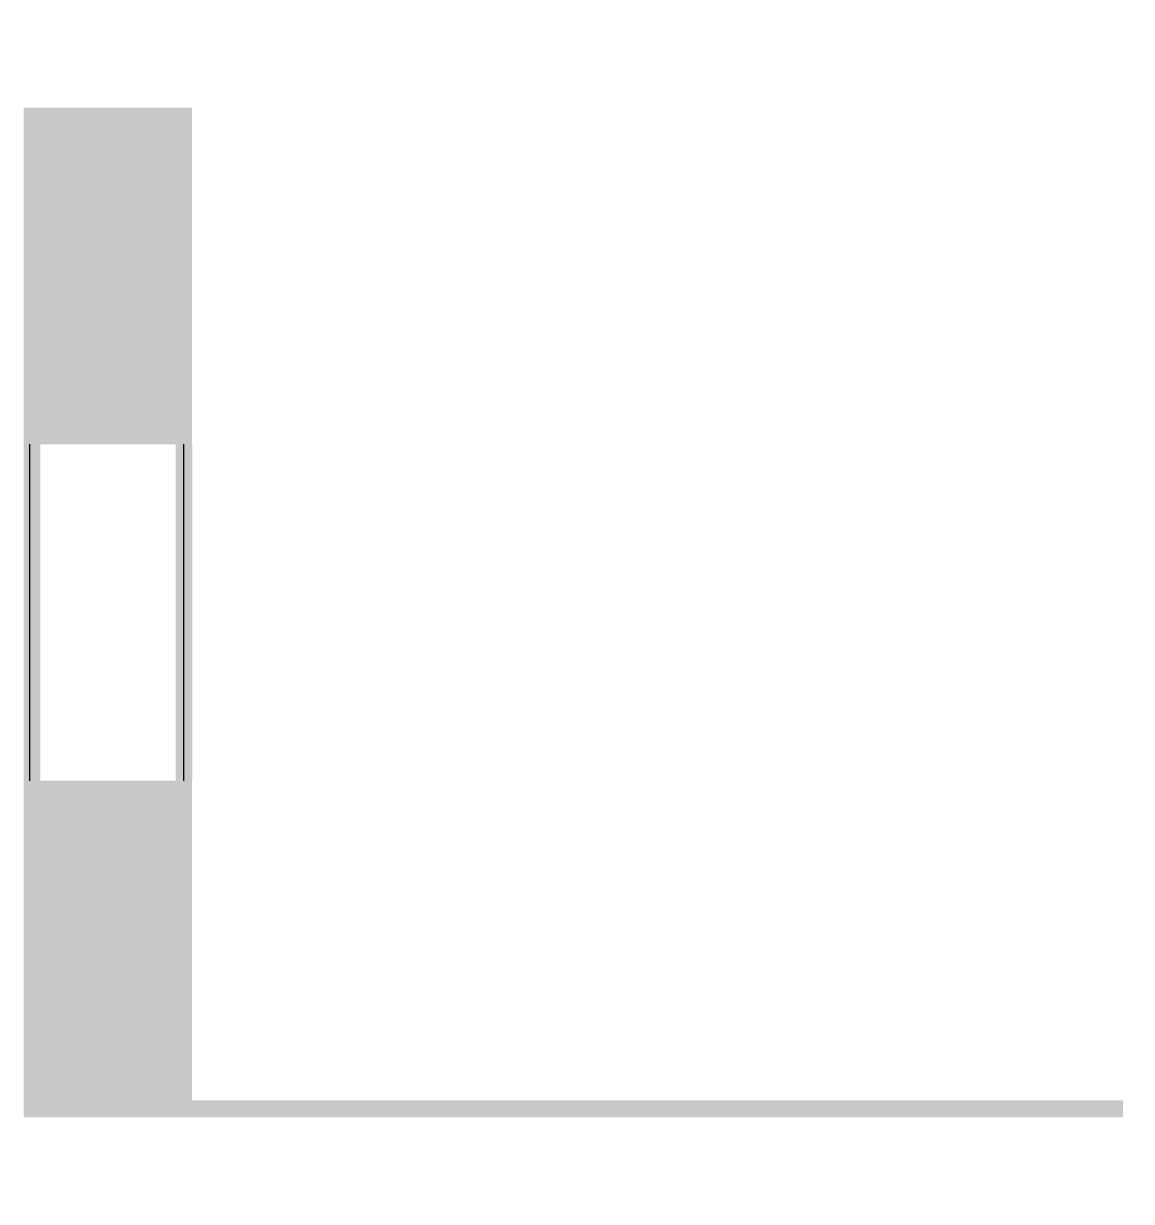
# Model space of a CAD drawing. Extents: x 0 to 3.29, y -0.24 to 3.26.
import ezdxf

# ---------------------------------------------------------------- set-up
doc = ezdxf.new("R2010")
doc.units = 0
doc.header["$MEASUREMENT"] = 0
doc.layers.get('0').update_dxf_attribs({"linetype": 'CONTINUOUS'})

msp = doc.modelspace()

# ---------------------------------------------------------------- linework, layer by layer
for p, q in [((0.0136, 1.0097), (0.0136, 2.0097)), ((0.472, 1.0097), (0.472, 2.0097))]:
    msp.add_line(p, q)
for points, const_width in [([(0.246, 2.0097), (0.246, 3.0097)], 0.5), ([(0.0204, 2.0097), (0.0204, 1.0097)], 0.05), ([(0.472, 2.0097), (0.472, 1.0097)], 0.05), ([(0.246, 0.0097), (0.246, 1.0097)], 0.5), ([(0.246, 0.0347), (3.2624, 0.0347)], 0.05)]:
    msp.add_lwpolyline(points, dxfattribs=dict(const_width=const_width))

doc.saveas('drawing.dxf')
